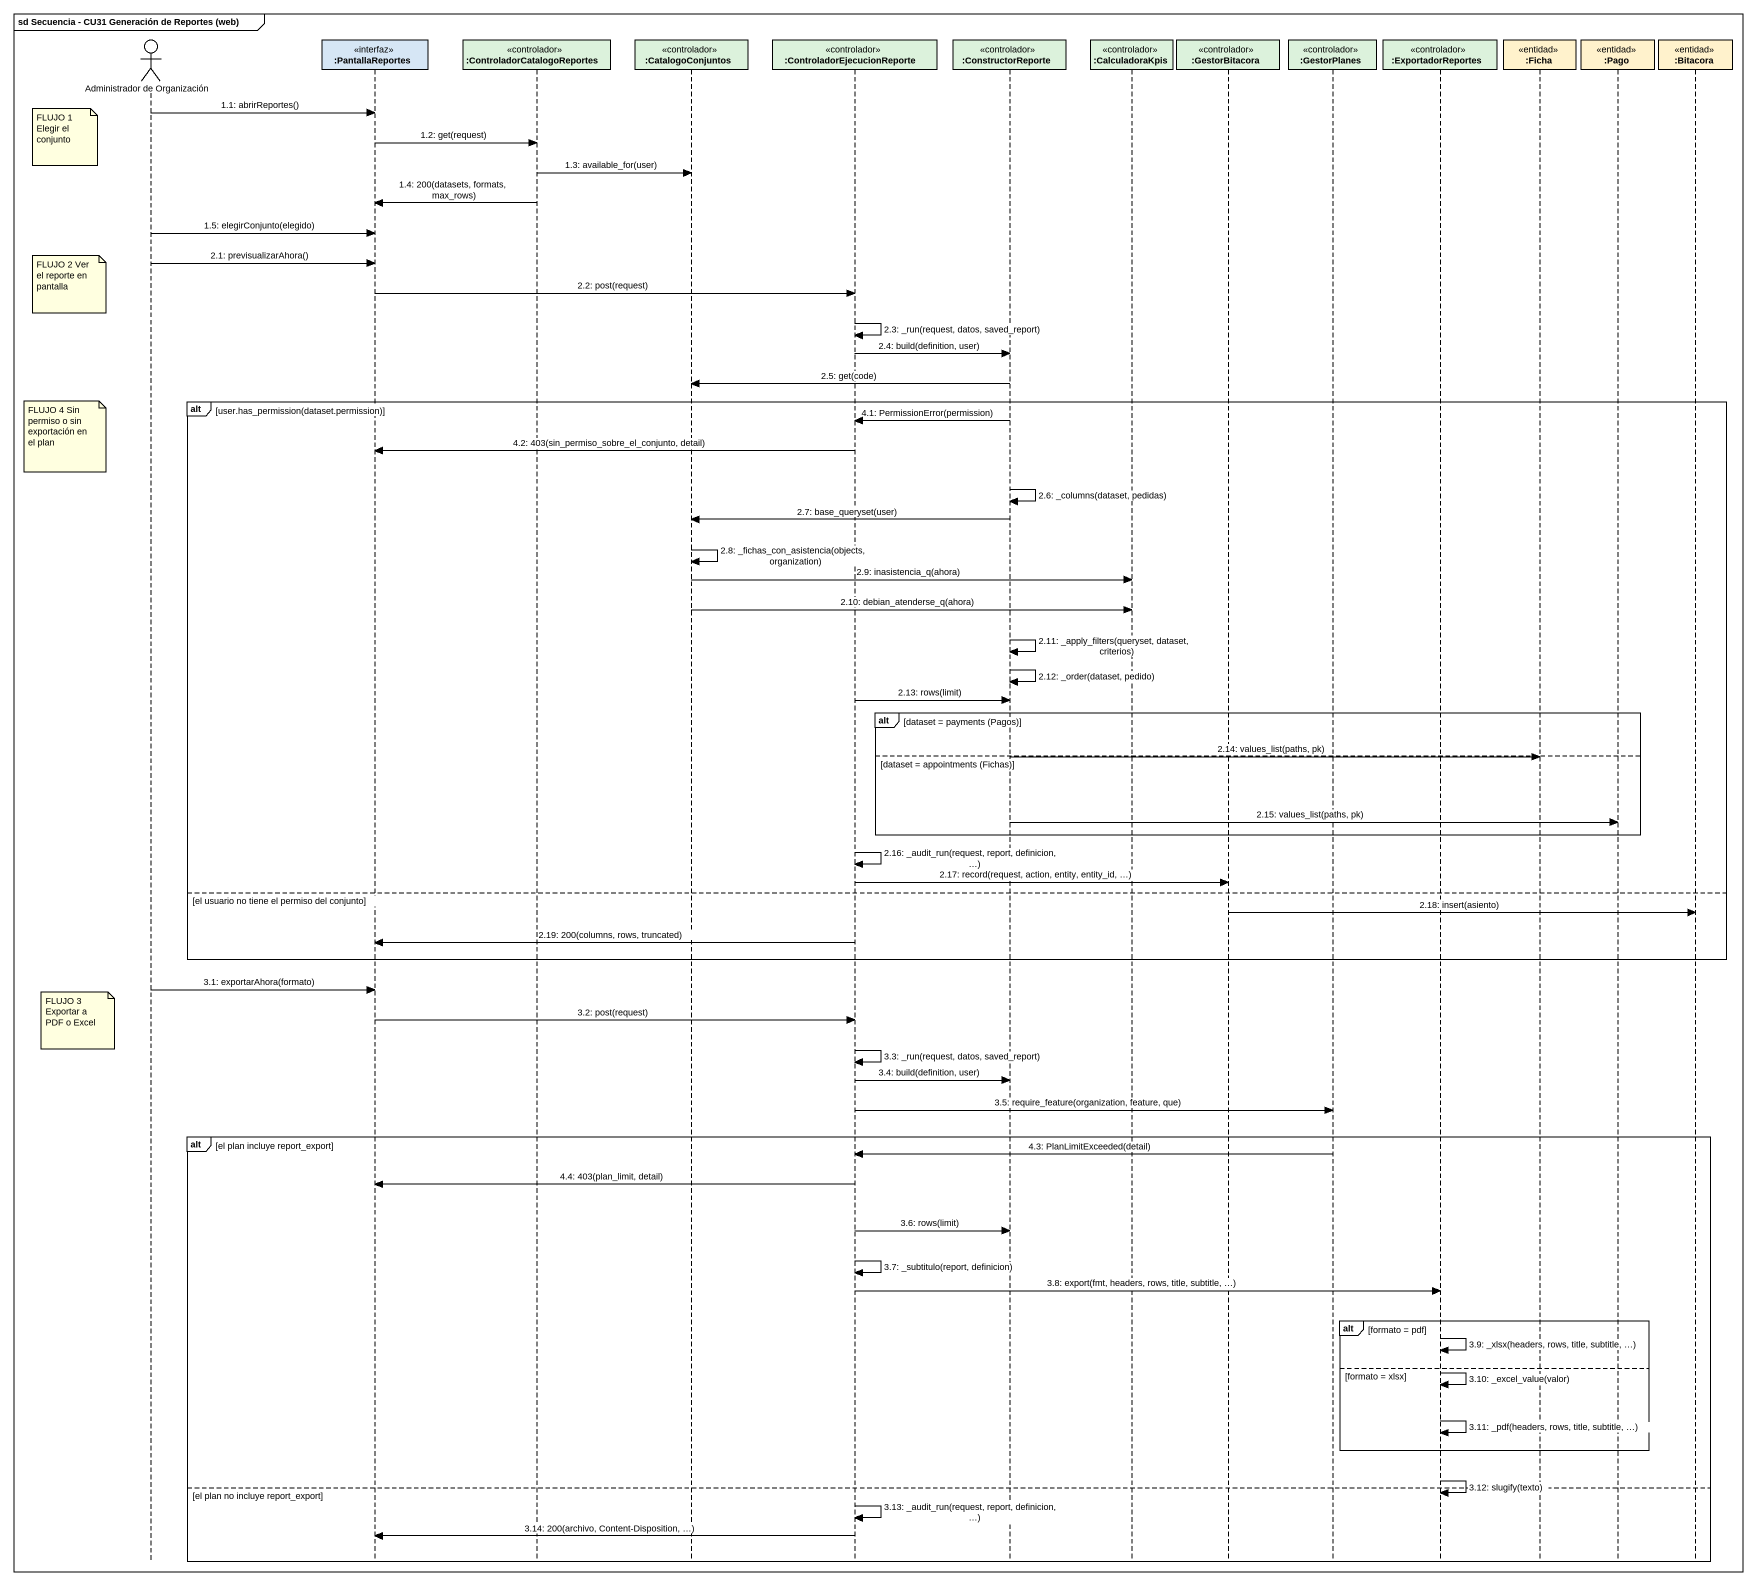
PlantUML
@startuml
mainframe sd Secuencia - CU31 Generación de Reportes (web)
hide footbox
actor "Administrador de Organización" as Administrador_de
participant ":PantallaReportes" as PantallaReportes <<interfaz>> #D6E6F5
participant ":ControladorCatalogoReportes" as ControladorCatalogoReportes <<controlador>> #DCF2DC
participant ":CatalogoConjuntos" as CatalogoConjuntos <<controlador>> #DCF2DC
participant ":ControladorEjecucionReporte" as ControladorEjecucionReporte <<controlador>> #DCF2DC
participant ":ConstructorReporte" as ConstructorReporte <<controlador>> #DCF2DC
participant ":CalculadoraKpis" as CalculadoraKpis <<controlador>> #DCF2DC
participant ":GestorBitacora" as GestorBitacora <<controlador>> #DCF2DC
participant ":GestorPlanes" as GestorPlanes <<controlador>> #DCF2DC
participant ":ExportadorReportes" as ExportadorReportes <<controlador>> #DCF2DC
participant ":Ficha" as Ficha <<entidad>> #FFF2CC
participant ":Pago" as Pago <<entidad>> #FFF2CC
participant ":Bitacora" as Bitacora <<entidad>> #FFF2CC

Administrador_de -> PantallaReportes : 1.1: abrirReportes()
note left of Administrador_de : FLUJO 1 Elegir el conjunto
PantallaReportes -> ControladorCatalogoReportes : 1.2: get(request)
ControladorCatalogoReportes -> CatalogoConjuntos : 1.3: available_for(user)
ControladorCatalogoReportes -> PantallaReportes : 1.4: 200(datasets, formats, max_rows)
Administrador_de -> PantallaReportes : 1.5: elegirConjunto(elegido)
Administrador_de -> PantallaReportes : 2.1: previsualizarAhora()
note left of Administrador_de : FLUJO 2 Ver el reporte en pantalla
PantallaReportes -> ControladorEjecucionReporte : 2.2: post(request)
ControladorEjecucionReporte -> ControladorEjecucionReporte : 2.3: _run(request, datos, saved_report)
ControladorEjecucionReporte -> ConstructorReporte : 2.4: build(definition, user)
ConstructorReporte -> CatalogoConjuntos : 2.5: get(code)
alt user.has_permission(dataset.permission)
  ConstructorReporte -> ControladorEjecucionReporte : 4.1: PermissionError(permission)
  note left of Administrador_de : FLUJO 4 Sin permiso o sin exportación en el plan
  ControladorEjecucionReporte -> PantallaReportes : 4.2: 403(sin_permiso_sobre_el_conjunto, detail)
  ConstructorReporte -> ConstructorReporte : 2.6: _columns(dataset, pedidas)
  ConstructorReporte -> CatalogoConjuntos : 2.7: base_queryset(user)
  CatalogoConjuntos -> CatalogoConjuntos : 2.8: _fichas_con_asistencia(objects, organization)
  CatalogoConjuntos -> CalculadoraKpis : 2.9: inasistencia_q(ahora)
  CatalogoConjuntos -> CalculadoraKpis : 2.10: debian_atenderse_q(ahora)
  ConstructorReporte -> ConstructorReporte : 2.11: _apply_filters(queryset, dataset, criterios)
  ConstructorReporte -> ConstructorReporte : 2.12: _order(dataset, pedido)
  ControladorEjecucionReporte -> ConstructorReporte : 2.13: rows(limit)
  alt dataset = payments (Pagos)
  else dataset = appointments (Fichas)
    ConstructorReporte -> Ficha : 2.14: values_list(paths, pk)
    ConstructorReporte -> Pago : 2.15: values_list(paths, pk)
  end
  ControladorEjecucionReporte -> ControladorEjecucionReporte : 2.16: _audit_run(request, report, definicion, …)
  ControladorEjecucionReporte -> GestorBitacora : 2.17: record(request, action, entity, entity_id, …)
else el usuario no tiene el permiso del conjunto
  GestorBitacora -> Bitacora : 2.18: insert(asiento)
  ControladorEjecucionReporte -> PantallaReportes : 2.19: 200(columns, rows, truncated)
end
Administrador_de -> PantallaReportes : 3.1: exportarAhora(formato)
PantallaReportes -> ControladorEjecucionReporte : 3.2: post(request)
note left of Administrador_de : FLUJO 3 Exportar a PDF o Excel
ControladorEjecucionReporte -> ControladorEjecucionReporte : 3.3: _run(request, datos, saved_report)
ControladorEjecucionReporte -> ConstructorReporte : 3.4: build(definition, user)
ControladorEjecucionReporte -> GestorPlanes : 3.5: require_feature(organization, feature, que)
alt el plan incluye report_export
  GestorPlanes -> ControladorEjecucionReporte : 4.3: PlanLimitExceeded(detail)
  ControladorEjecucionReporte -> PantallaReportes : 4.4: 403(plan_limit, detail)
  ControladorEjecucionReporte -> ConstructorReporte : 3.6: rows(limit)
  ControladorEjecucionReporte -> ControladorEjecucionReporte : 3.7: _subtitulo(report, definicion)
  ControladorEjecucionReporte -> ExportadorReportes : 3.8: export(fmt, headers, rows, title, subtitle, …)
  alt formato = pdf
    ExportadorReportes -> ExportadorReportes : 3.9: _xlsx(headers, rows, title, subtitle, …)
  else formato = xlsx
    ExportadorReportes -> ExportadorReportes : 3.10: _excel_value(valor)
    ExportadorReportes -> ExportadorReportes : 3.11: _pdf(headers, rows, title, subtitle, …)
  end
  ExportadorReportes -> ExportadorReportes : 3.12: slugify(texto)
else el plan no incluye report_export
  ControladorEjecucionReporte -> ControladorEjecucionReporte : 3.13: _audit_run(request, report, definicion, …)
  ControladorEjecucionReporte -> PantallaReportes : 3.14: 200(archivo, Content-Disposition, …)
end
@enduml
